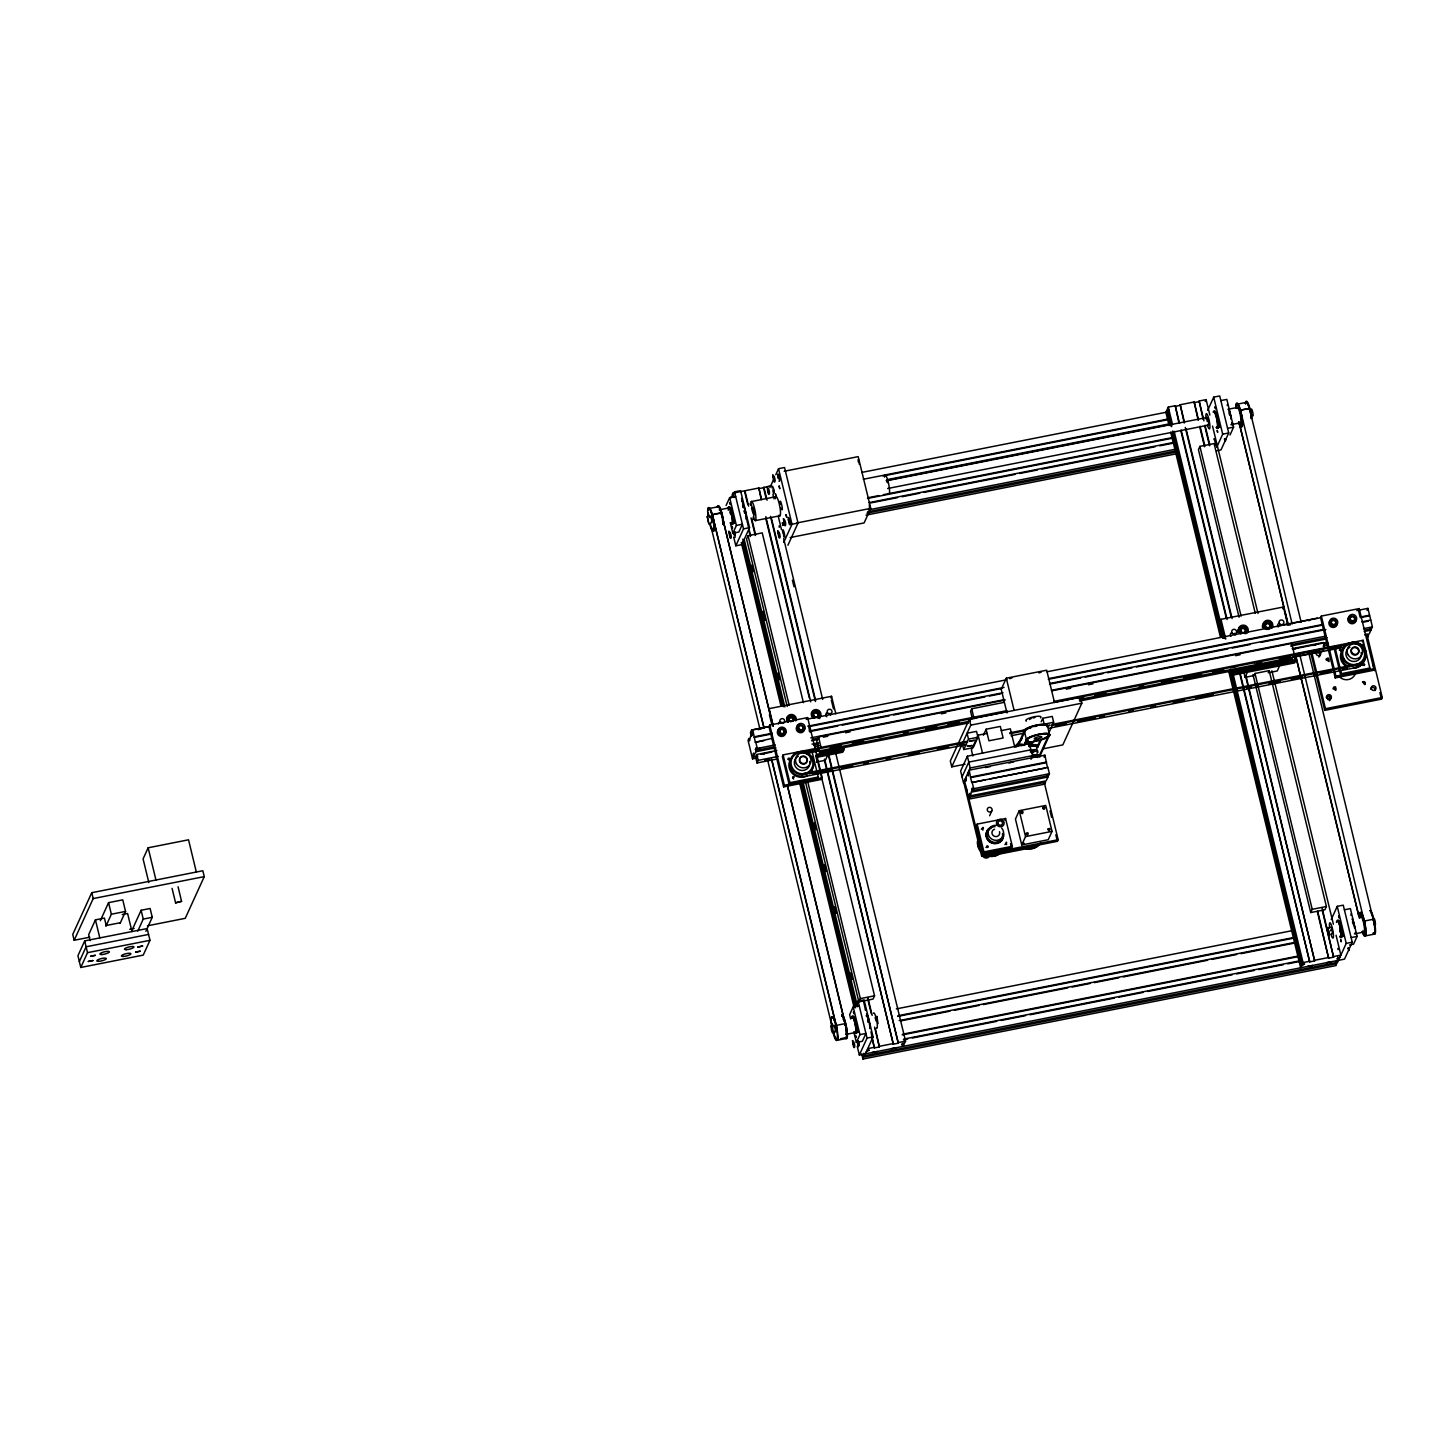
<?xml version="1.0" encoding="UTF-8"?>
<svg xmlns="http://www.w3.org/2000/svg" width="1455" height="1455" viewBox="0 0 1455 1455"><rect width="100%" height="100%" fill="white"/><g stroke="black" fill="none" stroke-linecap="round" stroke-linejoin="round"><path stroke-width="1.5" d="M734.157 531.748L734.448 534.603M752.344 508.395C753.945 504.485 755.381 520.581 752.89 512.124M777.552 474.785C778.37 470.965 781.08 482.551 778.934 481.187M779.225 527.347L779.153 525.873M782.99 531.893L784.136 535.931L782.972 531.693M858.905 1045.217L858.086 1041.053L858.85 1045.472M1373.484 919.014C1375.084 915.868 1376.557 930.454 1374.175 923.598M1206.904 418.167C1208.123 415.766 1210.124 426.824 1208.05 424.278M1330.434 927.362C1331.652 924.962 1333.653 936.02 1331.58 933.473M793.648 779.043C790.12 775.351 796.831 776.679 792.957 777.879M811.417 773.296L812.672 772.46M1006.642 844.537C1004.805 840.208 1008.697 842.663 1004.841 844.664M1328.433 661.334L1327.833 659.788L1326.16 659.897M859.232 464.163L859.214 462.417M1017.209 746.433L1024.447 730.501M1023.774 745.506L1026.575 739.304A12.058 2.819 -13.6 0 1 1039.252 734.211A12.058 2.819 -13.6 0 1 1049.71 734.648L1039.743 756.545M1047.564 725.845L1049.51 735.102M147.482 925.798L185.258 918.323L204.264 876.619L202.827 870.745L91.756 892.697L72.75 934.401L74.169 940.276L89.719 937.202M74.169 940.276L93.193 898.572L91.756 892.697M84.681 940.894L77.933 955.717L80.771 967.466L143.227 955.117L149.974 940.312L147.137 928.563L84.681 940.894L87.518 952.661L80.771 967.466M120.419 922.688L106.215 925.489L104.433 918.087L95.43 919.851L88.682 934.656L90.155 940.676M79.352 961.591L86.1 946.787L148.556 934.437M100.322 920.706L108.543 902.646L122.747 899.845L125.548 911.412L120.074 923.452M105.869 926.253L111.362 914.231L108.543 902.646M196.334 872.018L188.532 839.808L148.137 847.792L143.081 858.905L148.81 882.53M131.969 930.309L141.117 910.266L150.12 908.484L152.266 917.305L145.864 931.327M137.77 931.109L143.245 919.087L141.117 910.266M773.132 726.354L721.316 512.76L712.313 514.524L764.02 728.373M772.478 724.408L721.316 512.76M726.1 505.467L729.664 497.646L735.666 496.464M730.592 498.338L731.465 496.41M732.083 495.046L732.956 493.118L758.855 488.007L761.529 499.029M731.974 497.483L734.539 491.845L740.559 490.644L749.543 527.692L741.814 544.625L735.812 545.807L733.702 537.095M736.394 525.437L742.414 524.237L738.849 532.057L732.829 533.258L736.394 525.437L729.664 497.646M761.22 499.72L758.855 488.007M735.812 545.807L743.523 528.874L734.539 491.845M766.203 498.738L763.529 487.716L770.823 485.643M803.415 702.62L762.238 532.876L748.052 535.695L746.561 538.95L787.21 706.475M769.931 487.57L773.951 478.768M775.788 474.748L778.534 468.692L784.554 467.51L798.031 523.054L787.919 545.225M783.754 542.369L792.011 524.255L778.534 468.692M769.422 726.409L751.617 729.937L750.416 732.538L751.38 736.466M751.926 731.847L752.799 729.937L770.641 726.409M764.239 740.54L755.327 742.305L752.799 729.937M755.327 742.305L771.241 738.54M757 757.982L752.544 758.873L753.454 753.144L754.054 755.582L755.8 751.744L755.836 747.925L756.418 750.362L774.26 746.833M756.418 750.362L757.291 748.452L755.636 741.614M769.768 725.063L769.022 726.718L783.608 786.9L821.475 779.425L822.221 777.77L807.616 717.588L769.768 725.063L784.372 785.245L783.608 786.9M776.843 750.507L756.8 754.472L755.618 757.073L757.037 762.966L777.079 759.001M784.172 471.256L858.195 456.634L870.745 508.359L864.106 522.927L790.083 537.568M757.037 762.966L758.219 760.347L756.8 754.472M783.117 754.89L782.372 756.545L789.101 784.318L789.847 782.663L783.117 754.89L1006.969 710.64M806.87 719.243L807.616 717.588M830.823 697.945L831.569 696.29L769.113 708.64L773.369 726.172M1005.114 700.073L818.51 736.939L816.728 740.85L819.529 752.417L968.375 723.008M967.448 741.177L802.76 773.714L801.632 776.188L801.851 777.097L966.538 744.56M801.851 777.097L802.76 773.714M827.677 755.181L825.367 760.274L816.382 762.038M817.492 778.698L818.237 777.043L812.017 751.417M1003.932 702.401L971.685 708.785L970.558 711.259L972.358 718.661M1042.835 748.852L1062.823 744.905L1081.829 703.202L1080.41 697.309L969.321 719.261L950.315 760.983L951.752 766.858L965.083 764.221M951.752 766.858L970.758 725.136L969.321 719.261M963.737 749.543L968.503 739.122L967.066 733.229L976.523 731.356L977.96 737.249L973.213 747.67L963.737 749.543L962.319 743.669M859.196 1005.678L853.194 1006.86L849.629 1014.681L850.666 1018.955M967.375 756.218L960.627 771.023L963.483 782.772L970.23 767.967L967.375 756.218L1030.831 743.214L1025.211 744.287M987.127 733.393L978.142 735.175L971.394 749.98L972.849 756M855.504 1006.696L858.068 1001.04L864.088 999.858L873.073 1036.888L864.47 1055.748L1337.636 962.246L1346.221 943.386L1337.236 906.338L1343.256 905.156L1352.241 942.185L1344.511 959.136L859.341 1055.021L857.231 1046.309M817.328 759.928L874.546 995.802L873.055 999.058L858.868 1001.858L860.342 998.603L807.398 780.371M1054.493 702.438L1046.672 670.209L1006.296 678.194L1001.222 689.324L1006.969 712.95M962.046 776.897L968.794 762.093L1031.268 749.743M983.38 735.248L986.108 729.228L1000.312 726.427L1003.113 737.994L988.927 740.795L986.108 729.228M966.138 787.41L967.32 792.284M970.576 777.661L969.23 770.168L1044.926 755.2L1047.455 767.585L971.758 782.535L970.576 777.661L1046.272 762.711M859.923 1034.632L865.943 1033.45L862.379 1041.271L856.358 1042.453L859.923 1034.632L853.194 1006.86M969.848 797.176L968.975 799.104L1044.672 784.136L1045.545 782.226L969.848 797.176L969.248 794.757L969.885 793.375L970.467 795.812L1046.181 780.844L1047.927 777.006L1047.327 774.569M970.467 795.812L972.249 788.155L972.849 790.592L1048.546 775.642L1049.419 773.714L1047.764 766.894M972.849 790.592L973.722 788.683L972.067 781.862M859.341 1055.021L867.053 1038.07L858.068 1001.04M1336.418 961.173L1336.127 965.538L862.979 1059.04L863.888 1053.311L864.47 1055.748M872.327 1052.456L877.292 1051.474M875.401 1028.612L879.366 1046.945L874.382 1047.927L870.963 1031.813M977.178 824.112L976.432 825.767L983.162 853.539L1011.552 847.938L1012.316 846.283L1005.569 818.492L977.178 824.112L983.926 851.884L983.162 853.539M1169.256 409.892L1166.764 410.383L1165.891 412.311L1169.092 425.533M1179.514 423.35L1175.24 405.727L1168.274 407.091L1167.383 409.019L1171.675 426.661M1018.136 746.251L1025.229 730.683M1178.677 421.841L1175.24 405.727M989.6 815.746L991.819 810.853A2.455 2.346 24.5 0 0 989.546 807.325A2.455 2.346 24.5 0 0 987.618 810.89A2.455 2.346 24.5 0 0 991.819 810.853M1024.702 745.324L1027.703 738.922M1184.188 423.059L1180.223 404.745L1194.173 401.98L1198.447 419.622M891.242 1048.709L896.225 1047.727M828.55 753.745L898.299 1043.199L893.315 1044.181L824.639 759.146M1041.18 721.753L1042.78 718.279L1052.238 716.406L1053.656 722.28L1048.91 732.702M1044.417 783.063L1058.149 839.699L1057.403 841.317L981.707 856.286L982.452 854.649L964.483 780.589M987.036 854.085L986.563 856.649L1032.268 847.61A12.404 11.858 24.5 0 0 1037.87 844.864M986.563 856.649L987.272 855.085L1032.977 846.046L1032.268 847.61M1030.995 759.328L1032.686 755.636L1029.376 744.142M1036.688 747.925L1040.234 740.14M1198.138 420.295L1194.173 401.98M1004.823 820.147L1005.569 818.492M1037.615 747.743L1041.162 739.94M903.209 1046.345L904.082 1044.435L901.591 1044.926L902.209 1043.544L904.701 1043.053L905.574 1041.143L835.516 752.362M1203.103 419.313L1199.138 400.998L1206.122 399.616L1209.869 415.039M1038.815 756.727L1048.746 735.048A11.076 2.583 -13.6 0 0 1048.509 734.411M1205.249 401.544L1206.122 399.616M1019.264 810.69L1015.445 819.019L1021.737 844.955L1048.237 839.717L1052.038 831.369L1045.745 805.452L1019.264 810.69L1025.539 836.607L1021.737 844.955M1044.053 757.127L1044.926 755.2M1207.705 410.328L1213.706 397.142L1219.726 395.96L1228.711 432.99L1220.981 449.941L1216.98 450.723M1255.283 613.319L1214.107 443.593L1199.902 446.394L1198.429 449.65L1239.06 617.175M1216.689 447.358L1222.691 434.172L1213.706 397.142M1240.46 410.165L1249.445 408.382L1240.46 410.165L1292.167 624.013M1230.021 434.99L1233.585 427.17L1226.856 399.398L1220.836 400.58M1287.693 624.522L1283.437 606.99L1220.981 619.339L1219.472 622.649L1223.2 637.981M1296.205 659.588L1294.695 662.898L1232.24 675.229L1233.749 671.919L1296.205 659.588L1295.132 655.205M1252.973 674.483L1310.719 912.558L1324.923 909.757L1326.396 906.501L1269.178 670.628L1254.992 673.465L1254.046 675.557L1245.062 677.321L1247.372 672.246M1282.692 608.645L1283.437 606.99M1269.197 670.664L1268.251 672.756L1277.235 670.973L1279.545 665.881M1321.358 616.065L1320.594 617.72L1335.199 677.903L1373.047 670.409L1373.793 668.754L1359.206 608.59L1321.358 616.065L1335.945 676.248L1335.199 677.903M1334.69 645.875L1333.944 647.53L1340.673 675.302L1341.437 673.647L1335.217 648.021M1359.206 608.59L1358.443 610.245L1360.007 616.684M1367.027 610.3L1367.918 608.372L1356.769 610.573M1328.197 699.728L1329.852 696.09M1366.863 634.107L1382.25 697.491L1381.504 699.146L1324.723 710.367L1325.469 708.712L1311.683 651.876M1361.825 621.831L1370.755 620.066L1367.918 608.372M1362.335 641.928L1363.08 640.273L1053.675 701.419M1367.645 637.308L1368.518 635.399M1370.319 627.742L1370.901 630.179L1369.155 634.016L1364.699 634.907M1370.755 620.066L1372.411 626.887L1371.519 628.815L1364.845 630.124M1048.891 728.282L1356.024 667.59L1357.151 665.099L1358.843 664.753A12.058 11.531 24.5 0 0 1353.023 642.237L1351.677 642.528M1369.064 669.7L1369.828 668.045L1363.08 640.273M1310.719 912.558L1312.21 909.302L1254.992 673.429M1229.875 670.5L1301.534 965.884L1300.661 967.811L1229.002 672.428M1301.534 965.884L1304.644 964.01L1302.152 964.52L1303.025 962.592L1231.93 669.191M1307.627 966.429L1312.61 965.447M1245.989 675.866L1314.665 960.918L1309.7 961.901L1239.951 672.446M1331.234 919.524L1337.236 906.338M1326.56 962.683L1331.525 961.7M1322.14 907.993L1333.598 957.172L1328.615 958.154L1317.703 911.176M1344.384 909.793L1350.386 908.593L1357.115 936.383L1353.55 944.186L1349.549 944.986M981.361 829.168C986.235 827.986 980.834 825.458 982.943 830.168M1335.235 690.343L1334.781 688.47L1332.889 688.852M1364.572 684.541C1360.48 678.485 1368.482 683.759 1362.789 682.413M763.311 754.381L764.748 753.581M807.07 754.308L808.762 754.418M985.944 847.447C991.437 847.246 984.799 843.773 987.636 847.556M1345.875 668.609L1344.329 668.718M1015.554 745.833L1021.956 738.704M1031.286 744.542L1033.85 741.686L1024.666 743.159M773.296 492.172L773.387 489.535M1231.658 422.914L1232.058 424.805L1231.658 423.605M1362.553 665.299C1368.027 665.39 1361.025 661.643 1364.062 665.59M758.273 729.646L761.911 728.573M1290.312 624.959L1286.947 624.904M1016.9 745.706L1021.264 744.851L1020.119 745.778M1009.606 678.685L1011.862 678.03M1038.943 672.901L1041.18 672.228M1292.877 649.294L1295.768 648.639M1297.223 655.441L1294.332 656.114M1339.328 650.385C1344.602 650.221 1337.309 647.202 1340.746 651.04M1024.12 843.227L1022.901 843.154M1312.337 645.365L1315.629 645.22M1046.818 725.499L1050.11 725.208L1046.836 726.572M1356.024 667.59L1357.715 667.227A12.058 11.531 24.5 0 0 1365.136 658.351M758.546 488.698L763.529 487.716M1174.931 406.4L1179.914 405.418M1193.864 402.671L1198.829 401.689M861.651 472.439L1168.201 411.856M709.167 508.523L718.17 506.758M1237.314 404.163L1246.298 402.38M751.289 501.575L775.897 496.701M863.306 479.259L1169.856 418.676M882.985 476.003L1169.547 419.367M719.261 509.832L728.81 507.94M1227.893 409.31L1237.459 407.418M886.695 479.732L1168.82 423.987M714.005 514.433L721.189 513.015M886.386 480.423L990.8 459.798M995.238 458.907L1057.439 446.63M1061.877 445.739L1108.528 436.518M1112.966 435.645L1168.511 424.678M886.295 480.841L1206.904 417.476M887.641 488.516L1208.268 425.151M1230.875 424.696L1240.442 422.823M867.798 497.774L878.911 495.573M883.349 494.7L1174.349 437.191M755.436 520.599L780.044 515.743M867.489 498.465L1174.04 437.882M1227.584 428.352L1233.585 427.17M868.981 502.648L1173.312 442.502M870.89 502.884L897.535 497.628M901.991 496.755L919.76 493.227M924.198 492.354L1015.281 474.366M1019.719 473.475L1037.488 469.965M1041.926 469.092L1155.234 446.703M1159.671 445.83L1173.003 443.193M743.523 528.874L749.543 527.692M1222.691 434.172L1228.711 432.99M796.722 523L870.745 508.359M792.011 524.255L798.031 523.054M868.417 509.905L1177.186 448.886M867.544 511.833L1176.313 450.814M866.907 513.197L1175.676 452.178M866.034 515.125L1177.022 453.669M1279.545 625.595L1317.412 618.12M806.288 719.352L1006.878 679.721M1046.982 671.792L1321.104 617.611M754.454 736.757L772.296 733.229M807.943 726.172L1004.077 687.415M1048.637 678.612L1322.759 624.45M1360.643 616.956L1369.573 615.192M754.145 737.43L771.987 733.92M809.871 726.427L1001.531 688.542M1048.328 679.303L1322.45 625.123M1360.334 617.648L1369.246 615.883M809.125 731.047L1003.022 692.726M1049.819 683.486L1323.941 629.306M811.053 731.301L837.789 726.009M842.245 725.136L889.041 715.878M893.497 715.005L984.871 696.945M989.345 696.054L1000.476 693.853M1049.51 684.177L1080.719 678.012M1085.175 677.121L1102.999 673.592M1107.455 672.719L1131.972 667.881M1136.428 666.99L1227.802 648.93M1232.258 648.057L1250.081 644.529M1261.23 642.328L1325.869 629.56M1363.753 622.067L1368.209 621.194M757.291 748.452L775.133 744.924M810.781 737.867L1004.678 699.564M1051.474 690.307L1325.596 636.144M1363.48 628.651L1372.411 626.887M755.2 749.307L759.656 748.416M1051.765 690.852L1291.676 643.437L1294.004 653.077M812.145 739.358L818.819 738.031M823.275 737.158L827.731 736.266M845.573 732.756L850.029 731.865M941.403 713.805L945.859 712.932M1066.206 689.143L1070.662 688.27M1088.486 684.741L1092.941 683.868M1235.586 655.678L1240.042 654.786M1291.294 644.656L1326.96 637.617M755.8 751.744L775.861 747.779M811.508 740.722L818.201 739.413M1290.676 646.038L1326.323 638.981M1364.208 631.506L1370.901 630.179M1292.149 648.675L1323.323 642.51L1324.741 648.403M760.729 754.254L771.877 752.053M811.999 744.123L818.674 742.814M1293.386 649.003L1326.814 642.383M753.417 756.946L757.873 756.073M813.6 745.051L818.056 744.178M1323.959 644.201L1328.415 643.328M814.946 746.542L819.401 745.651M1323.086 646.129L1327.542 645.238M758.219 760.347L778.261 756.4M1295.805 654.113L1322.522 648.839M1007.187 711.55L798.122 752.872L797.904 751.962M1053.893 702.329L1353.878 643.146A11.076 10.585 24.5 0 1 1357.788 664.08L1052.02 724.463M879.075 737.103L883.512 736.23M1114.548 690.561L1118.986 689.688M1232.276 667.299L1236.714 666.426M1254.483 662.916L1258.939 662.025M807.907 752.235L819.019 750.034M830.132 747.852L841.263 745.651M852.375 743.45L863.506 741.25M903.537 733.338L907.975 732.465M925.78 728.937L936.893 726.754M948.005 724.554L959.136 722.353M1079.228 698.618L1083.666 697.745M1094.797 695.545L1105.909 693.344M1139.265 686.76L1143.721 685.869M1161.508 682.359L1172.639 680.158M1183.752 677.957L1201.539 674.447M1212.67 672.246L1223.782 670.046M1257.138 663.462L1261.594 662.571M1279.382 659.06L1290.512 656.86M1308.3 653.35L1319.412 651.149M1330.543 648.948L1341.656 646.766M1292.386 657.169L1323.559 651.003M805.888 753.581L970.467 721.062M1079.446 699.528L1344.093 647.22M1079.446 701.055L1292.695 658.915M816.328 754.418L844.337 748.889L842.827 752.199L816.964 757.309M93.193 898.572L204.264 876.619M970.758 725.136L1081.829 703.202M815.582 756.073L843.573 750.544M1232.985 673.574L1295.441 661.243L1294.386 656.86M1001.313 730.592L1010.316 728.81L1014.699 746.87M968.503 739.122L977.96 737.249M1053.656 722.28L1044.199 724.154L1042.78 718.279M1009.734 732.811L1027.539 729.301M802.978 774.624L967.666 742.068M1009.952 733.72L1025.539 730.646M1052.238 725.354L1357.151 665.099M812.763 774.005L830.569 770.477M841.681 768.276L852.812 766.076M863.943 763.875L868.399 763.002M886.204 759.474L890.66 758.601M908.466 755.09L919.578 752.89M937.384 749.361L948.514 747.161M959.645 744.96L964.101 744.087M1055.348 726.063L1066.479 723.863M1077.609 721.662L1095.415 718.133M1099.871 717.26L1104.309 716.369M1128.789 711.531L1133.245 710.658M1151.051 707.148L1155.506 706.257M1173.312 702.747L1184.443 700.546M1195.574 698.345L1213.361 694.835M1246.753 688.233L1251.209 687.342M1269.015 683.832L1280.145 681.631M1291.258 679.43L1302.389 677.23M1320.194 673.72L1331.325 671.519M1342.456 669.318L1346.912 668.445M1011.061 735.757L1024.411 733.12M111.362 914.231L125.548 911.412M122.22 914.558L127.603 913.504L131.987 931.546M789.847 782.663L818.237 777.043M1341.437 673.647L1369.828 668.045M784.372 785.245L822.221 777.77M1335.945 676.248L1373.793 668.754M143.245 919.087L152.266 917.305M129.713 929.308L134.151 928.436M970.23 767.967L1032.686 755.636M970.885 776.988L1046.6 762.02M87.518 952.661L149.974 940.312M1325.469 708.712L1382.25 697.491M973.977 782.099L985.108 779.898M989.564 779.025L1045.236 768.022M973.722 788.683L1049.419 773.714M972.213 791.975L1047.927 777.006M1025.539 836.607L1052.038 831.369M983.926 851.884L1012.316 846.283M982.452 854.649L1058.149 839.699M860.342 998.603L874.546 995.802M1312.21 909.302L1326.396 906.501M896.353 1008.897L1291.749 930.745M771.623 758.946L836.261 1025.393L845.246 1023.611L845.573 1024.92M898.008 1015.717L1293.422 937.584M897.699 1016.408L1295.314 937.82M899.19 1020.592L1294.586 942.44M901.1 1020.828L949.97 1011.17M954.407 1010.297L978.851 1005.478M983.289 1004.587L1067.697 987.909M1072.135 987.036L1089.922 983.525M1094.36 982.634L1118.786 977.815M1123.242 976.942L1207.65 960.245M1212.088 959.372L1236.532 954.553M1240.97 953.662L1296.496 942.695M845.755 1034.432L855.322 1032.541M1354.405 933.91L1363.972 932.018M1351.113 937.566L1357.115 936.383M840.517 1038.761L844.246 1037.979M837.389 1040.252L846.374 1038.47M1365.517 935.874L1374.502 934.11M867.053 1038.07L873.073 1036.888M1346.221 943.386L1352.241 942.185M902.5 1034.232L1297.896 956.099M902.191 1034.923L1297.587 956.772M903.682 1039.106L1299.079 960.955M903.373 1039.798L907.811 1038.906M912.249 1038.033L996.657 1021.355M1001.113 1020.482L1025.539 1015.645M1029.976 1014.772L1114.403 998.094M1118.84 997.202L1143.284 992.383M1147.722 991.492L1232.13 974.814M1236.568 973.941L1254.337 970.43M1258.793 969.557L1283.219 964.72M1287.675 963.847L1300.988 961.209M867.726 1048.619L874.691 1047.236M879.675 1046.254L893.625 1043.49M898.608 1042.508L905.574 1041.143M1303.025 962.592L1310.009 961.209M1314.974 960.227L1328.924 957.463M1333.908 956.481L1340.873 955.117L1336.072 935.274M866.853 1050.528L869.344 1050.037L866.216 1051.91M1340 957.026L1336.89 958.9L1339.382 958.409M863.852 1057.13L1337 963.61M773.478 492.299L773.314 489.28M1308.245 620.539L1309.536 620.558M787.992 759.31C792.775 758.837 785.755 756.491 789.192 760.292M181.584 901.245L175.582 902.827L181.584 901.445L178.074 886.804M878.056 1023.647L876.874 1016.299L876.874 1019.537M1350.986 915.377L1350.967 914.049M869.435 507.595L869.399 504.212M773.332 493.481C775.806 494.809 771.987 481.696 771.987 487.916M789.392 523.345L788.792 518.889L788.646 520.417M729.755 511.905L730.774 514.597M735.066 537.513L734.993 531.857M857.704 1042.289L858.614 1045.49M858.596 1046.709L858.523 1041.071M789.319 523.218L788.756 518.889L788.61 520.108M1227.311 404.49L1227.256 405.599M1355.333 932.218L1355.351 933.546M886.75 481.314L887.277 482.696M789.247 524.2C792.429 528.001 787.519 511.178 788.301 520.272M783.627 535.276L783.463 534.785M783.645 536.495C786.518 540.569 782.717 524.746 782.572 531.566M710.84 522.254C713.55 526.092 709.967 511.196 709.84 517.616M858.468 1045.254L857.741 1042.562M834.37 1031.45C837.08 1035.287 833.497 1020.391 833.369 1026.812M1252.064 415.002C1255.065 419.731 1250.863 403.199 1251.209 411.219M751.58 508.25L752.544 511.742M875.11 1017.445L876.074 1020.937M1224.583 438.592L1225.165 439.519L1225.292 438.61M1348.112 947.787L1348.585 948.715L1348.821 947.805M1224.419 439.228L1225.456 441.229L1225.692 439.137M1347.948 948.424L1348.985 950.424L1349.222 948.333M1336.581 921.633L1336.399 922.379M780.826 508.05C784.882 516.125 779.425 493.045 780.044 504.412M857.777 1044.254L858.032 1045.236M1373.702 920.542L1373.375 919.251L1364.39 921.015L1364.717 922.325M734.539 534.931L734.12 532.094M836.261 1025.393L836.57 1026.703M833.351 1031.759L833.77 1033.414A12.058 2.11 78.8 0 0 837.771 1039.325A12.058 2.11 78.8 0 0 835.77 1023.465A12.058 2.11 78.8 0 0 831.824 1018.009M1373.011 664.171L1374.593 670.737M1379.904 692.598L1381.504 699.146M1362.844 644.056L1364.408 650.476M1310.937 653.531L1324.723 710.367M1249.445 408.382L1301.152 622.231M1308.736 652.804L1373.72 921.433M1299.752 654.586L1364.717 923.216M1239.496 423.732L1288.239 624.65M1295.732 655.568L1359.461 918.287M1238.842 421.786L1284.365 609.445M1285.438 613.865L1287.584 622.704M1295.605 655.823L1358.825 916.341M1212.542 426.06L1257.993 613.446M1271.888 670.755L1333.398 924.252M1214.343 439.01L1215.943 445.63M1337.672 956.917L1338.509 960.318M1199.138 400.998L1203.958 420.841M1205.031 425.242L1209.833 445.084M1204.722 425.933L1209.523 445.776M1322.359 910.885L1333.598 957.172M1200.048 426.224L1204.867 446.067M1199.738 426.915L1204.558 446.758M1317.393 911.867L1328.615 958.154M1199.902 446.394L1241.079 616.12M1180.223 404.745L1184.497 422.368M1186.098 428.989L1232.094 618.557M1185.261 427.461L1231.239 617.029M1245.68 676.557L1314.665 960.918M1243.461 670.755L1245.062 677.321M1181.133 429.971L1227.111 619.539M1180.805 430.644L1226.274 618.029M1240.169 675.338L1309.7 961.901M1220.981 619.339L1225.765 639.054M1168.274 407.091L1172.548 424.733M1174.149 431.353L1224.473 638.527M1231.166 670.864L1232.24 675.229M1172.748 431.062L1223 638.272M1230.494 669.136L1302.152 964.52M1166.764 410.383L1170.511 425.824M1172.112 432.426L1221.854 637.436M1170.711 432.153L1220.436 637.144M1050.019 810.817L1051.601 817.364M1055.821 834.788L1057.403 841.317M1024.302 730.865L1026.43 739.667M1006.296 678.194L1014.117 710.422M1010.516 843.664L1011.552 847.938M971.685 708.785L974.123 718.806M978.142 735.175L982.525 753.217M968.357 772.078L968.321 775.897L967.739 773.46M965.975 777.297L965.938 781.099L965.356 778.661M963.737 782.226L981.707 856.286M831.569 696.29L835.825 713.823M831.351 700.146L833.479 708.912M772.951 494.464L774.024 498.865M778.298 516.507L781.517 529.729M783.645 538.55L822.693 699.455M792.393 580.145L794.012 586.765M763.839 487.025L767.058 500.247M771.332 517.889L815.709 700.837M770.477 516.361L815.4 701.528M828.241 754.436L898.299 1043.199M765.821 516.652L810.744 701.819M766.039 519.544L809.362 698.109M824.33 759.819L893.315 1044.181M818.51 736.939L821.311 748.507M808.434 725.699L809.999 732.138M815.728 755.782L817.292 762.22M744.924 490.753L748.652 506.195M751.871 519.417L755.618 534.84M867.908 997.766L872.182 1015.39M744.596 491.444L747.815 504.667M751.016 517.907L755.29 535.531M867.598 998.439L871.345 1013.88M874.546 1027.103L879.366 1046.945M741.541 498.356L743.141 504.976M746.888 520.399L750.635 535.84M863.47 1000.949L865.561 1010.425M748.707 529.911L750.325 536.513M872.254 1039.106L874.382 1047.927M748.052 535.695L789.228 705.42M805.379 781.426L858.868 1001.858M751.689 565.086L753.29 571.706M762.911 611.391L765.057 620.194M777.898 673.101L779.498 679.721M814.254 823.003L815.855 829.605M824.421 864.888L826.022 871.49M834.57 906.756L836.188 913.376M850.629 972.886L852.23 979.506M732.956 493.118L734.029 497.537M744.196 539.423L784.827 706.948M803.014 781.899L857.559 1006.733M742.778 539.132L783.427 706.657M801.614 781.608L856.158 1006.442M742.687 542.715L782.263 705.821M800.977 782.972L855.522 1007.824M741.286 542.424L780.862 705.548M799.577 782.699L854.121 1007.533M861.724 1053.929L862.979 1059.04M730.246 522.563L732.829 533.258M853.776 1031.777L856.358 1042.453M787.555 785.809L845.246 1023.611M787.428 786.064L845.573 1025.811M769.422 714.678L771.55 723.444M712.313 514.524L764.13 728.118M771.496 759.201L835.061 1021.246M710.276 523.691L759.983 729.282M767.585 759.928L832.278 1027.339M751.617 729.937L752.526 734.284L751.889 735.648L751.307 733.229L749.525 740.868L748.925 738.431L748.052 740.359L752.544 758.873M172.072 888.368L175.582 902.827M148.137 847.792L155.958 880.002M95.43 919.851L99.813 937.911M836.589 1027.576L836.134 1025.648A11.076 1.946 78.8 0 1 837.243 1031.249M1214.216 438.61L1214.452 439.847M859.105 461.781L858.323 459.453L858.232 461.835M865.907 1010.407L865.489 1009.952M742.377 501.193L742.014 500.247L742.032 501.229M734.011 534.003L734.248 535.058M779.098 477.877L778.207 475.239L778.189 477.658M778.261 478.004C777.388 470.401 779.989 482.642 779.189 478.495M1330.634 929.89L1330.834 930.909M1207.286 421.695L1206.904 418.876M1339.691 928.908L1340.019 931.637M1337.873 948.424L1338.054 949.642M777.716 476.622L777.898 477.676M735.284 534.549L734.557 531.857L735.321 534.803M1339.8 929.509L1340.019 932.037M985.472 767.585A4.892 1.146 -13.6 0 1 990.2 766.658M1009.006 763.129A4.892 1.146 -13.6 0 1 1013.735 761.874M1030.94 751.053A3.91 0.909 -13.6 0 1 1033.687 751.562M1029.904 750.307A7.839 1.837 -13.6 0 1 1036.651 751.58M1029.012 746.615A7.839 1.837 -13.6 0 1 1036.487 747.252M1028.994 746.379A8.821 2.055 -13.6 0 1 1036.578 747.797M1028.776 745.451A8.821 2.055 -13.6 0 1 1037.179 746.16M1030.304 751.944A7.839 1.837 -13.6 0 1 1037.033 753.199M1031.34 752.672A3.91 0.909 -13.6 0 1 1033.668 752.581M1031.413 756.345A8.821 2.055 -13.6 0 1 1039.834 757.055M1033.414 754.963A8.821 2.055 -13.6 0 1 1039.598 756.127M1033.377 757.182A3.91 0.909 -13.6 0 1 1035.214 757.346M1033.177 755.254A7.839 1.837 -13.6 0 1 1038.925 755.745M1002.204 837.607A7.839 7.493 24.5 0 1 994.456 842.736M992.51 842.354A7.839 7.493 24.5 0 1 987.872 838.498M987.181 836.698A7.839 7.493 24.5 0 1 987.308 832.733M1003.259 833.515A8.821 8.439 24.5 0 1 997.512 843.354A8.821 8.439 24.5 0 1 986.708 838.298A8.821 8.439 24.5 0 1 990.6 827.586M992.728 826.858A8.821 8.439 24.5 0 1 995.002 826.713M1003.386 833.242A8.821 8.439 24.5 0 1 996.893 843.263A8.821 8.439 24.5 0 1 986.345 836.607A8.821 8.439 24.5 0 1 992.837 826.604M1214.634 412.165A7.839 1.382 78.8 0 1 1217.799 419.476A7.839 1.382 78.8 0 1 1217.508 427.024M1214.197 412.129A8.821 1.546 78.8 0 1 1217.98 419.458A8.821 1.546 78.8 0 1 1217.089 427.115M1213.252 412.311A8.821 1.546 78.8 0 1 1217.035 419.64A8.821 1.546 78.8 0 1 1216.144 427.315M729.264 508.832A7.839 1.382 78.8 0 1 732.211 513.397A7.839 1.382 78.8 0 1 732.72 523.145M729.01 508.013A8.821 1.546 78.8 0 1 732.811 515.343A8.821 1.546 78.8 0 1 731.92 523M728.064 508.195A8.821 1.546 78.8 0 1 731.865 515.525A8.821 1.546 78.8 0 1 730.974 523.182M852.794 1018.045A7.839 1.382 78.8 0 1 855.74 1022.592A7.839 1.382 78.8 0 1 856.249 1032.341M852.557 1017.209A8.821 1.546 78.8 0 1 856.34 1024.538A8.821 1.546 78.8 0 1 855.449 1032.213M851.612 1017.391A8.821 1.546 78.8 0 1 855.394 1024.738A8.821 1.546 78.8 0 1 854.503 1032.395M1338.164 921.361A7.839 1.382 78.8 0 1 1341.528 929.672A7.839 1.382 78.8 0 1 1340.546 935.492M1337.727 921.324A8.821 1.546 78.8 0 1 1341.51 928.654A8.821 1.546 78.8 0 1 1340.619 936.329M1336.781 921.524A8.821 1.546 78.8 0 1 1340.564 928.854A8.821 1.546 78.8 0 1 1339.673 936.511M866.198 1015.572A7.839 1.382 78.8 0 1 866.725 1016.772M867.744 1020.191A7.839 1.382 78.8 0 1 868.18 1022.174M867.871 1019.937A8.821 1.546 78.8 0 1 868.344 1022.174M866.525 1013.699A8.821 1.546 78.8 0 1 870.035 1028.139M742.668 506.358A7.839 1.382 78.8 0 1 743.196 507.577M744.214 510.996A7.839 1.382 78.8 0 1 744.651 512.978M742.596 505.522A8.821 1.546 78.8 0 1 743.178 506.886M744.342 510.723A8.821 1.546 78.8 0 1 744.814 512.96M742.996 504.503A8.821 1.546 78.8 0 1 746.488 518.926M1228.948 412.765A8.821 1.546 78.8 0 1 1229.511 414.857M1228.711 409.455A8.821 1.546 78.8 0 1 1231.33 419.149M1352.477 921.979A8.821 1.546 78.8 0 1 1353.041 924.052M1352.241 918.651A8.821 1.546 78.8 0 1 1354.86 928.345M1040.634 842.918A13.713 13.113 24.5 0 1 1025.248 848.429M1038.634 845.155A13.713 13.113 24.5 0 1 1025.448 848.01M1036.924 844.628A13.713 13.113 24.5 0 1 1033.632 845.81M1036.742 845.046A13.713 13.113 24.5 0 1 1029.904 846.519M1000.585 853.048A13.713 13.113 24.5 0 1 984.126 854.449M981.325 852.23A13.713 13.113 24.5 0 1 977.942 839.317M999.076 852.103A13.713 13.113 24.5 0 1 992.255 853.594M997.93 854.612A13.713 13.113 24.5 0 1 987.581 855.504M981.525 851.812A13.713 13.113 24.5 0 1 978.124 838.917M998.894 852.521A13.713 13.113 24.5 0 1 988.545 853.412M989.182 856.595A3.892 3.71 24.5 0 1 982.216 854.849M985.963 856.522A2.273 2.164 24.5 0 1 984.835 856.158M1031.577 756.891A6.366 1.491 -13.6 0 1 1037.488 757.473M1016.499 746.888A4.165 0.982 -13.6 0 1 1015.954 745.542A4.165 0.982 -13.6 0 1 1021.919 744.178A4.165 0.982 -13.6 0 1 1021.446 745.76M1002.513 833.697A7.839 7.493 24.5 0 1 997.039 842.227A7.839 7.493 24.5 0 1 987.618 837.389A7.839 7.493 24.5 0 1 991.455 828.022M1001.695 828.04A7.839 7.493 24.5 0 1 999.258 839.717A7.839 7.493 24.5 0 1 988.2 834.024A7.839 7.493 24.5 0 1 996.366 825.312M999.494 831.696A3.91 3.747 24.5 0 1 997.112 836.425A3.91 3.747 24.5 0 1 992.164 833.951A3.91 3.747 24.5 0 1 994.547 829.223M1024.538 731.992A12.058 2.819 -13.6 0 1 1035.524 725.772A12.058 2.819 -13.6 0 1 1047.2 726.682M1035.669 735.321A11.076 2.583 -13.6 0 1 1038.47 734.611M1025.575 730.137A11.076 2.583 -13.6 0 1 1030.886 727.355M1033.541 726.518A11.076 2.583 -13.6 0 1 1037.179 725.645M1039.106 725.299A11.076 2.583 -13.6 0 1 1045.781 725.281M1028.176 741.232A12.058 2.819 -13.6 0 1 1032.322 736.139A12.058 2.819 -13.6 0 1 1048.691 733.775A12.058 2.819 -13.6 0 1 1041.689 739.286M1038.67 740.122A12.058 2.819 -13.6 0 1 1035.614 740.759M1048.619 734.593A11.076 2.583 -13.6 0 1 1044.545 737.994M1036.597 740.34A11.076 2.583 -13.6 0 1 1033.868 740.795M1028.012 740.704A11.076 2.583 -13.6 0 1 1027.266 740.195M1027.248 739.522A11.076 2.583 -13.6 0 1 1027.958 738.685M1029.34 737.758A11.076 2.583 -13.6 0 1 1031.322 736.812M1044.454 733.793A11.076 2.583 -13.6 0 1 1047.873 734.102M1029.631 719.534A3.91 0.909 -13.6 0 1 1031.086 718.588M1032.904 717.97A3.91 0.909 -13.6 0 1 1034.869 717.588M1024.429 731.538A12.058 2.819 -13.6 0 1 1035.414 725.318A12.058 2.819 -13.6 0 1 1047.091 726.227M1026.393 721.134A7.839 1.837 -13.6 0 1 1033.377 716.915A7.839 1.837 -13.6 0 1 1040.489 717.879M1029.613 728.391A7.839 1.837 -13.6 0 1 1031.013 727.718M1034.65 726.518A7.839 1.837 -13.6 0 1 1036.633 726.063M1025.011 730.937A11.076 2.583 -13.6 0 1 1024.993 730.246M1025.702 729.428A11.076 2.583 -13.6 0 1 1029.085 727.555M1031.504 726.645A11.076 2.583 -13.6 0 1 1046.363 725.336M1336.69 621.667A4.165 3.983 24.5 0 1 1334.69 627.196A4.165 3.983 24.5 0 1 1329.142 624.595A4.165 3.983 24.5 0 1 1332.107 619.521M1335.235 620.103A4.165 3.983 24.5 0 1 1336.072 620.794M1332.398 624.941A2.455 2.346 24.5 0 1 1331.452 621.285A2.455 2.346 24.5 0 1 1335.308 621.449A2.455 2.346 24.5 0 1 1334.253 625.032M1355.624 617.92A4.165 3.983 24.5 0 1 1354.259 623.14A4.165 3.983 24.5 0 1 1348.749 622.103A4.165 3.983 24.5 0 1 1349.149 616.702M1350.022 616.12A4.165 3.983 24.5 0 1 1351.022 615.774M1350.331 620.412A2.455 2.346 24.5 0 1 1351.786 616.738A2.455 2.346 24.5 0 1 1354.641 619.685A2.455 2.346 24.5 0 1 1350.767 620.867M804.051 726.936A4.165 3.983 24.5 0 1 802.051 732.447A4.165 3.983 24.5 0 1 796.485 729.846A4.165 3.983 24.5 0 1 799.45 724.79M802.742 729.464A2.455 2.346 24.5 0 1 802.323 730.246M799.195 729.864A2.455 2.346 24.5 0 1 799.613 725.918A2.455 2.346 24.5 0 1 803.142 728.082A2.455 2.346 24.5 0 1 799.741 730.21M785.118 730.665A4.165 3.983 24.5 0 1 783.117 736.194A4.165 3.983 24.5 0 1 777.552 733.593A4.165 3.983 24.5 0 1 780.517 728.519M783.645 729.119A4.165 3.983 24.5 0 1 784.481 729.81M779.225 733.265A2.455 2.346 24.5 0 1 779.043 732.302M781.426 734.138A2.455 2.346 24.5 0 1 779.644 730.61A2.455 2.346 24.5 0 1 783.59 730.301A2.455 2.346 24.5 0 1 782.681 734.029M1269.778 628.942A4.165 3.983 24.5 0 1 1268.76 629.288M1267.687 629.36A4.165 3.983 24.5 0 1 1263.758 624.413A4.165 3.983 24.5 0 1 1269.342 621.667A4.165 3.983 24.5 0 1 1271.324 627.56M1263.195 627.451A4.165 3.983 24.5 0 1 1266.268 622.722M1270.852 624.868A4.165 3.983 24.5 0 1 1271.179 627.923M1266.014 627.796A2.455 2.346 24.5 0 1 1265.741 624.322A2.455 2.346 24.5 0 1 1269.324 624.486A2.455 2.346 24.5 0 1 1268.978 627.942M1230.912 636.435A2.455 2.346 24.5 0 1 1231.53 632.761M1234.458 633.325A2.455 2.346 24.5 0 1 1235.113 635.035M1278.199 627.05A2.455 2.346 24.5 0 1 1279.491 623.195M1240.824 633.798A4.892 4.692 24.5 0 1 1239.46 626.905A4.892 4.692 24.5 0 1 1246.608 626.432A4.892 4.692 24.5 0 1 1246.699 633.398M1266.578 629.469A4.892 4.692 24.5 0 1 1263.449 623.104A4.892 4.692 24.5 0 1 1270.16 620.849A4.892 4.692 24.5 0 1 1272.107 627.614M1237.878 632.452A4.892 4.692 24.5 0 1 1245.171 627.578M1246.153 628.396A4.892 4.692 24.5 0 1 1247.481 631.816M1262.485 627.578A4.892 4.692 24.5 0 1 1267.36 621.94M1269.778 622.722A4.892 4.692 24.5 0 1 1271.87 628.16M1241.042 633.562A4.165 3.983 24.5 0 1 1240.115 627.451A4.165 3.983 24.5 0 1 1246.444 627.832A4.165 3.983 24.5 0 1 1245.171 633.798M1238.587 632.307A4.165 3.983 24.5 0 1 1243.807 627.705M1246.244 629.724A4.165 3.983 24.5 0 1 1246.753 631.761M1240.97 632.216A2.455 2.346 24.5 0 1 1242.206 628.578A2.455 2.346 24.5 0 1 1245.335 631.07A2.455 2.346 24.5 0 1 1241.952 632.998M788.337 722.171A4.165 3.983 24.5 0 1 790.392 715.569A4.165 3.983 24.5 0 1 795.303 720.789M790.993 721.826A2.455 2.346 24.5 0 1 789.028 718.697A2.455 2.346 24.5 0 1 792.502 717.461A2.455 2.346 24.5 0 1 793.248 721.025A2.455 2.346 24.5 0 0 791.083 717.806A2.455 2.346 24.5 0 0 788.792 720.952M787.919 717.806A4.165 3.983 24.5 0 1 789.792 716.879M793.757 718.152A4.165 3.983 24.5 0 1 794.394 719.025M793.12 720.352A2.455 2.346 24.5 0 1 793.157 721.225M813.782 717.988A4.165 3.983 24.5 0 1 812.854 711.877A4.165 3.983 24.5 0 1 819.183 712.259A4.165 3.983 24.5 0 1 817.91 718.243M813.4 712.35A4.165 3.983 24.5 0 1 816.546 712.15M819.383 715.151A4.165 3.983 24.5 0 1 818.874 718.17M813.709 716.642A2.455 2.346 24.5 0 1 815.164 712.968A2.455 2.346 24.5 0 1 818.019 715.915A2.455 2.346 24.5 0 1 814.145 717.097M778.389 724.026A2.455 2.346 24.5 0 1 780.899 721.826M826.822 716.769A2.455 2.346 24.5 0 1 827.04 712.695M829.95 713.314A2.455 2.346 24.5 0 1 830.569 715.023M787.973 722.28A4.892 4.692 24.5 0 1 790.374 714.532A4.892 4.692 24.5 0 1 796.158 720.662M813.563 718.224A4.892 4.692 24.5 0 1 812.199 711.35A4.892 4.692 24.5 0 1 819.347 710.877A4.892 4.692 24.5 0 1 819.438 717.842M786.609 718.206A4.892 4.692 24.5 0 1 792.138 716.333M793.302 716.879A4.892 4.692 24.5 0 1 795.485 719.879M813.036 711.713A4.892 4.692 24.5 0 1 817.91 712.022M818.892 712.823A4.892 4.692 24.5 0 1 819.638 713.841M820.093 715.005A4.892 4.692 24.5 0 1 819.492 718.57M783.681 722.953A2.455 2.346 24.5 0 1 779.88 721.298A2.455 2.346 24.5 0 1 782.917 718.715A2.455 2.346 24.5 0 1 784.136 722.553M1315.993 653.186A2.419 2.328 24.5 0 1 1319.594 653.641A2.419 2.328 24.5 0 1 1318.794 657.042M1370.537 689.015A2.419 2.328 24.5 0 1 1373.538 687.56A2.419 2.328 24.5 0 1 1375.157 690.507M1326.178 697.291A2.419 2.328 24.5 0 1 1329.979 697.036A2.419 2.328 24.5 0 1 1329.379 700.673M1319.085 651.058A2.419 2.328 24.5 0 1 1320.449 654.586A2.419 2.328 24.5 0 1 1316.648 654.823A2.419 2.328 24.5 0 1 1317.248 651.185M1363.062 661.479A11.076 10.585 24.5 0 1 1361.443 663.716M1359.243 665.444A11.076 10.585 24.5 0 1 1356.66 666.554M1355.06 674.429A9.803 9.367 24.5 0 1 1338.309 675.593M1362.989 662.389A12.058 11.531 24.5 0 1 1352.914 668.318M1346.875 666.827A12.058 11.531 24.5 0 1 1343.547 648.584M1349.294 666.681A11.076 10.585 24.5 0 1 1341.91 653.168M1352.986 647.948A3.91 3.747 24.5 0 1 1358.715 651.24A3.91 3.747 24.5 0 1 1353.386 654.786A3.91 3.747 24.5 0 1 1352.15 648.494M1361.189 652.458A7.839 7.493 24.5 0 1 1356.078 661.207A7.839 7.493 24.5 0 1 1346.475 656.714A7.839 7.493 24.5 0 1 1349.931 647.202M884.531 477.095A9.803 1.728 78.8 0 1 888.532 483.315A9.803 1.728 78.8 0 1 888.114 493.591M1359.843 914.777A12.058 2.11 78.8 0 1 1363.299 917.05A12.058 2.11 78.8 0 1 1366.045 933.619A12.058 2.11 78.8 0 1 1362.589 931.346M1371.592 913.376A12.058 2.11 78.8 0 1 1374.975 928.781A12.058 2.11 78.8 0 1 1373.065 933.146M1370.083 910.775A12.058 2.11 78.8 0 1 1370.792 911.703M1365.809 931.182A11.076 1.946 78.8 0 1 1364.481 934.765M1364.008 934.092A11.076 1.946 78.8 0 1 1363.062 932.018M1360.152 914.886A11.076 1.946 78.8 0 1 1362.844 916.45M1364.299 921.288A11.076 1.946 78.8 0 1 1365.627 928.781M1371.101 912.976A11.076 1.946 78.8 0 1 1371.829 914.668M1373.284 919.505A11.076 1.946 78.8 0 1 1373.884 922.306M1374.248 924.289A11.076 1.946 78.8 0 1 1374.047 933.328M866.598 1014.572A7.839 1.382 78.8 0 1 867.58 1016.372M868.126 1017.9A7.839 1.382 78.8 0 1 869.072 1021.701M869.417 1023.702A7.839 1.382 78.8 0 1 869.744 1028.54M873.473 1013.28A7.839 1.382 78.8 0 1 876.638 1020.191A7.839 1.382 78.8 0 1 876.456 1028.121M775.442 498.683A9.803 1.728 78.8 0 1 779.444 504.812A9.803 1.728 78.8 0 1 779.043 515.161M750.853 505.34A9.803 1.728 78.8 0 1 753.163 503.885A9.803 1.728 78.8 0 1 755.909 518.071A9.803 1.728 78.8 0 1 753.126 517.052M1245.316 403.562A12.058 2.11 78.8 0 1 1248.063 404.199A12.058 2.11 78.8 0 1 1251.318 418.258M1245.607 403.908A11.076 1.946 78.8 0 1 1249.754 410.31M1250.845 415.93A11.076 1.946 78.8 0 1 1251.155 418.567M1245.789 403.453A12.058 2.11 78.8 0 1 1248.536 404.108A12.058 2.11 78.8 0 1 1251.791 418.167M1242.279 422.623A11.076 1.946 78.8 0 1 1240.951 425.551M1240.26 424.514A11.076 1.946 78.8 0 1 1239.533 422.805M1236.623 405.69A11.076 1.946 78.8 0 1 1240.06 409.473M1240.751 412.074A11.076 1.946 78.8 0 1 1241.842 417.712M1236.077 407.527A11.076 1.946 78.8 0 1 1238.842 407.345A11.076 1.946 78.8 0 1 1241.806 422.714A11.076 1.946 78.8 0 1 1239.06 422.896M1236.313 405.599A12.058 2.11 78.8 0 1 1239.769 407.873A12.058 2.11 78.8 0 1 1242.515 424.442A12.058 2.11 78.8 0 1 1239.078 422.186M1235.859 407.873A12.058 2.11 78.8 0 1 1238.751 406.436A12.058 2.11 78.8 0 1 1242.061 423.878A12.058 2.11 78.8 0 1 1238.605 422.277M1228.784 410.292A7.839 1.382 78.8 0 1 1229.839 413.075M1230.33 414.93A7.839 1.382 78.8 0 1 1231.112 418.913M1236.968 408.509A7.839 1.382 78.8 0 1 1240.115 414.02A7.839 1.382 78.8 0 1 1240.024 422.568M831.569 1024.938A12.058 2.11 78.8 0 1 833.915 1019.428A12.058 2.11 78.8 0 1 837.389 1038.779A12.058 2.11 78.8 0 1 832.678 1031.049M835.861 1038.434A11.076 1.946 78.8 0 1 834.915 1036.36M834.388 1034.832A11.076 1.946 78.8 0 1 833.66 1032.322M832.369 1025.884A11.076 1.946 78.8 0 1 832.06 1023.265M833.279 1018.045A11.076 1.946 78.8 0 1 834.697 1020.792M837.68 1036.16A11.076 1.946 78.8 0 1 837.334 1039.034M841.699 1015.954A11.076 1.946 78.8 0 1 842.281 1016.281M842.954 1017.336A11.076 1.946 78.8 0 1 843.7 1019.046M845.137 1023.884A11.076 1.946 78.8 0 1 845.755 1026.684A7.839 1.382 78.8 0 0 844.718 1022.792M846.101 1028.667A11.076 1.946 78.8 0 1 845.901 1037.688M843.227 1017.227A12.058 2.11 78.8 0 1 846.774 1032.432A12.058 2.11 78.8 0 1 845.155 1037.87M841.772 1015.044A12.058 2.11 78.8 0 1 842.445 1015.754M841.699 1015.044A12.058 2.11 78.8 0 1 846.646 1027.921A12.058 2.11 78.8 0 1 845.628 1037.797M851.848 1018.227A7.839 1.382 78.8 0 1 855.013 1023.738A7.839 1.382 78.8 0 1 854.922 1032.304M843.191 1019.264A7.839 1.382 78.8 0 1 844.191 1021.228M845.992 1028.63A7.839 1.382 78.8 0 1 846.064 1034.141M843.427 1017.245A11.076 1.946 78.8 0 1 846.883 1030.758A11.076 1.946 78.8 0 1 845.81 1037.27M841.736 1016.263A11.076 1.946 78.8 0 1 842.754 1016.19M812.745 765.566A12.058 11.531 24.5 0 1 809.635 773.824M807.234 775.697A12.058 11.531 24.5 0 1 791.975 757.582M800.541 776.224A11.076 10.585 24.5 0 1 790.338 762.165M809.507 765.366A7.839 7.493 24.5 0 1 797.14 768.658A7.839 7.493 24.5 0 1 798.359 756.2M809.617 761.474A7.839 7.493 24.5 0 1 809.817 763.438M1329.67 928.272A7.839 1.382 78.8 0 1 1330.907 923.889A7.839 1.382 78.8 0 1 1333.471 936.038A7.839 1.382 78.8 0 1 1330.907 934.128M1337.254 921.47A7.839 1.382 78.8 0 1 1340.455 929.163A7.839 1.382 78.8 0 1 1340.019 936.329M1206.14 419.058A7.839 1.382 78.8 0 1 1207.377 414.693A7.839 1.382 78.8 0 1 1209.942 426.842A7.839 1.382 78.8 0 1 1207.377 424.933M1213.725 412.274A7.839 1.382 78.8 0 1 1216.907 419.968A7.839 1.382 78.8 0 1 1216.489 427.133M1369.973 910.575A12.058 2.11 78.8 0 1 1374.92 924.416A12.058 2.11 78.8 0 1 1373.556 933.073M1359.607 916.741A11.076 1.946 78.8 0 1 1362.371 916.541A11.076 1.946 78.8 0 1 1365.354 931.909A11.076 1.946 78.8 0 1 1362.589 932.109M1359.388 917.068A12.058 2.11 78.8 0 1 1362.28 915.65A12.058 2.11 78.8 0 1 1365.608 933.091A12.058 2.11 78.8 0 1 1362.135 931.473M1352.313 919.505A7.839 1.382 78.8 0 1 1353.368 922.27M1353.878 924.125A7.839 1.382 78.8 0 1 1354.641 928.108M1360.498 917.705A7.839 1.382 78.8 0 1 1363.862 924.216A7.839 1.382 78.8 0 1 1363.08 931.036M714.332 525.928A12.058 2.11 78.8 0 1 712.75 530.62M711.968 529.256A12.058 2.11 78.8 0 1 711.168 527.237M708.512 515.652A12.058 2.11 78.8 0 1 708.239 512.869M708.149 510.541A12.058 2.11 78.8 0 1 710.586 509.541A12.058 2.11 78.8 0 1 714.041 523.145M708.039 515.743A12.058 2.11 78.8 0 1 710.113 509.632A12.058 2.11 78.8 0 1 713.932 528.347A12.058 2.11 78.8 0 1 709.894 524.764M712.132 528.874A11.076 1.946 78.8 0 1 711.386 527.183M708.84 516.725A11.076 1.946 78.8 0 1 708.53 514.088M708.476 510.05A11.076 1.946 78.8 0 1 711.913 513.851M712.623 516.452A11.076 1.946 78.8 0 1 713.714 522.072M714.15 526.983A11.076 1.946 78.8 0 1 713.823 529.856M717.733 507.158A11.076 1.946 78.8 0 1 721.607 514.67M722.699 520.308A11.076 1.946 78.8 0 1 723.008 522.945M717.315 506.831A12.058 2.11 78.8 0 1 720.498 510.141A12.058 2.11 78.8 0 1 723.335 524.528M717.788 506.74A12.058 2.11 78.8 0 1 720.971 510.05A12.058 2.11 78.8 0 1 723.808 524.437M728.264 510.269A7.839 1.382 78.8 0 1 731.247 513.56A7.839 1.382 78.8 0 1 731.374 523.091M721.189 513.597A7.839 1.382 78.8 0 1 721.698 515.452M722.462 519.417A7.839 1.382 78.8 0 1 722.717 524.146M718.206 507.068A11.076 1.946 78.8 0 1 721.007 510.796A11.076 1.946 78.8 0 1 723.481 522.836M1362.462 682.104A1.964 1.873 24.5 0 1 1365.245 684.396M1333.617 687.742A1.964 1.873 24.5 0 1 1335.926 690.197M1326.178 659.206A1.964 1.873 24.5 0 1 1328.961 661.516M742.668 505.212A7.839 1.382 78.8 0 1 745.087 510.523A7.839 1.382 78.8 0 1 746.215 519.344M749.943 504.067A7.839 1.382 78.8 0 1 753.108 510.996A7.839 1.382 78.8 0 1 752.926 518.926M830.914 1026.066C832.66 1040.179 834.533 1027.285 830.914 1026.066M728.973 531.366C730.355 545.57 733.156 534.476 728.973 531.366M729.937 502.757L730.374 504.558L730.01 502.63M732.065 526.492L732.483 528.274L732.065 526.492M734.429 521.272L734.866 523.073L734.429 521.272M767.24 487.334C768.622 501.538 771.441 490.444 767.24 487.334M772.841 475.058C774.224 489.244 777.043 478.168 772.841 475.058M775.442 494.118L776.061 496.664L775.533 493.918M779.134 486.043L779.735 488.589L779.134 486.043M777.825 530.984C779.225 545.188 782.026 534.094 777.825 530.984M782.408 522.8L783.026 525.346L782.408 522.8M783.427 518.689C784.827 532.894 787.628 521.799 783.427 518.689M786.082 514.724L786.7 517.271L786.082 514.724M852.503 1040.58C853.885 1054.766 856.686 1043.69 852.503 1040.58M853.467 1011.971L853.903 1013.753L853.539 1011.825M855.595 1035.687L856.031 1037.488L855.595 1035.687M857.959 1030.486L858.395 1032.268L857.959 1030.486M1215.125 406.873L1215.543 408.673L1215.125 406.873M1217.235 430.607L1217.671 432.39L1217.253 430.516M1219.617 425.387L1220.036 427.188L1219.672 425.26M1338.655 916.086L1339.073 917.869L1338.709 915.941M1340.764 939.803L1341.201 941.603L1340.764 939.803M1343.147 934.601L1343.565 936.383L1343.165 934.492M137.861 947.06L142.59 946.005L137.861 947.06M707.221 516.525L708.858 523.836L707.221 516.525M1327.778 927.508L1329.415 934.819L1327.778 927.508M729.428 532.694L730.537 537.259L729.428 532.694M767.694 488.662L768.822 493.227L767.767 488.48M773.296 476.367L774.424 480.932L773.296 476.367M778.28 532.312L779.407 536.877L778.28 532.312M783.881 520.017L785.009 524.582L783.954 519.835M852.957 1041.889L854.067 1046.454L852.957 1041.889M1021.01 812.163C1022.356 816.764 1024.738 809.18 1021.01 812.163M1026.175 833.442C1027.521 838.062 1029.904 830.478 1026.175 833.442M1042.78 807.852C1044.126 812.454 1046.509 804.888 1042.78 807.852M1047.946 829.15C1049.291 833.751 1051.674 826.167 1047.946 829.15M1326.524 658.824C1328.051 664.062 1330.761 655.441 1326.524 658.824M1333.489 687.506C1335.017 692.762 1337.727 684.141 1333.489 687.506M90.701 956.244L95.266 955.335L90.701 956.244M88.319 961.464L92.902 960.555L88.319 961.464M135.642 952.097L140.207 951.206L135.642 952.097M764.894 760.074L769.459 759.164L764.894 760.074M969.83 741.068L974.395 740.322L969.83 741.068M967.448 746.288L972.031 745.524L967.448 746.288M101.741 954.535A4.892 1.146 -13.6 0 0 109.361 952.007A4.892 1.146 -13.6 0 0 102.778 952.279A4.892 1.146 -13.6 0 0 101.741 954.535M98.649 961.3A4.892 1.146 -13.6 0 0 106.27 958.772A4.892 1.146 -13.6 0 0 99.686 959.045A4.892 1.146 -13.6 0 0 98.649 961.3M126.349 949.66A4.892 1.146 -13.6 0 0 133.951 947.132A4.892 1.146 -13.6 0 0 127.367 947.405A4.892 1.146 -13.6 0 0 126.349 949.66M123.693 956.426A4.892 1.146 -13.6 0 0 130.914 953.771A4.892 1.146 -13.6 0 0 123.821 954.353A4.892 1.146 -13.6 0 0 123.693 956.426M996.784 824.512A3.892 3.71 24.5 0 0 1003.441 825.312A3.892 3.71 24.5 0 0 1000.622 819.329A3.892 3.71 24.5 0 0 996.784 824.512M998.294 824.021A2.273 2.164 24.5 0 0 1002.204 824.258A2.273 2.164 24.5 0 0 1000.349 820.856A2.273 2.164 24.5 0 0 998.294 824.021M1030.286 741.814A12.058 2.819 -13.6 0 0 1049.546 735.812A12.058 2.819 -13.6 0 0 1034.305 735.975A12.058 2.819 -13.6 0 0 1030.286 741.814M1035.742 739.14A3.91 0.909 -13.6 0 0 1041.835 737.121A3.91 0.909 -13.6 0 0 1036.56 737.339A3.91 0.909 -13.6 0 0 1035.742 739.14M1279.472 623.613A2.455 2.346 24.5 0 0 1283.674 623.395A2.455 2.346 24.5 0 0 1281.255 619.957A2.455 2.346 24.5 0 0 1279.472 623.613M1232.149 632.961A2.455 2.346 24.5 0 0 1236.35 632.743A2.455 2.346 24.5 0 0 1233.931 629.306A2.455 2.346 24.5 0 0 1232.149 632.961M1330.015 623.94A4.165 3.983 24.5 0 0 1337.163 624.377A4.165 3.983 24.5 0 0 1333.78 618.139A4.165 3.983 24.5 0 0 1330.015 623.94M1331.398 622.958A2.455 2.346 24.5 0 0 1335.563 623.668A2.455 2.346 24.5 0 0 1333.999 619.83A2.455 2.346 24.5 0 0 1331.398 622.958M1348.949 620.194A4.165 3.983 24.5 0 0 1356.096 620.63A4.165 3.983 24.5 0 0 1352.695 614.41A4.165 3.983 24.5 0 0 1348.949 620.194M1350.313 619.212A2.455 2.346 24.5 0 0 1354.496 619.939A2.455 2.346 24.5 0 0 1352.932 616.083A2.455 2.346 24.5 0 0 1350.313 619.212M797.358 729.191A4.165 3.983 24.5 0 0 804.524 729.628A4.165 3.983 24.5 0 0 801.123 723.408A4.165 3.983 24.5 0 0 797.358 729.191M798.74 728.209A2.455 2.346 24.5 0 0 802.905 728.937A2.455 2.346 24.5 0 0 801.341 725.081A2.455 2.346 24.5 0 0 798.74 728.209M778.443 732.938A4.165 3.983 24.5 0 0 785.591 733.375A4.165 3.983 24.5 0 0 782.19 727.154A4.165 3.983 24.5 0 0 778.443 732.938M779.807 731.956A2.455 2.346 24.5 0 0 783.99 732.683A2.455 2.346 24.5 0 0 782.426 728.828A2.455 2.346 24.5 0 0 779.807 731.956M1265.559 626.141A2.455 2.346 24.5 0 0 1269.724 626.869A2.455 2.346 24.5 0 0 1268.16 623.031A2.455 2.346 24.5 0 0 1265.559 626.141M1240.951 631.015A2.455 2.346 24.5 0 0 1245.116 631.725A2.455 2.346 24.5 0 0 1243.552 627.887A2.455 2.346 24.5 0 0 1240.951 631.015M813.691 715.442A2.455 2.346 24.5 0 0 817.856 716.169A2.455 2.346 24.5 0 0 816.291 712.313A2.455 2.346 24.5 0 0 813.691 715.442M827.604 712.914A2.455 2.346 24.5 0 0 831.805 712.695A2.455 2.346 24.5 0 0 829.386 709.258A2.455 2.346 24.5 0 0 827.604 712.914M1371.483 689.161A2.419 2.328 24.5 0 0 1375.648 689.415A2.419 2.328 24.5 0 0 1373.666 685.778A2.419 2.328 24.5 0 0 1371.483 689.161M1326.869 697.964A2.419 2.328 24.5 0 0 1331.034 698.218A2.419 2.328 24.5 0 0 1329.052 694.599A2.419 2.328 24.5 0 0 1326.869 697.964M1343.947 658.715A11.076 10.585 24.5 0 0 1362.989 659.861A11.076 10.585 24.5 0 0 1353.95 643.31A11.076 10.585 24.5 0 0 1343.947 658.715M1347.985 654.695A7.839 7.493 24.5 0 0 1361.443 655.514A7.839 7.493 24.5 0 0 1355.042 643.783A7.839 7.493 24.5 0 0 1347.985 654.695M1343.802 660.279A12.058 11.531 24.5 0 0 1364.444 659.261A12.058 11.531 24.5 0 0 1352.623 642.364A12.058 11.531 24.5 0 0 1343.802 660.279M1351.895 652.64A3.91 3.747 24.5 0 0 1358.624 652.44A3.91 3.747 24.5 0 0 1354.896 646.875A3.91 3.747 24.5 0 0 1351.895 652.64M799.832 762.02A3.91 3.747 24.5 0 0 806.561 762.42A3.91 3.747 24.5 0 0 803.36 756.564A3.91 3.747 24.5 0 0 799.832 762.02M792.32 767.84A11.076 10.585 24.5 0 0 811.344 769.004A11.076 10.585 24.5 0 0 802.305 752.453A11.076 10.585 24.5 0 0 792.32 767.84M796.394 763.693A7.839 7.493 24.5 0 0 809.871 764.512A7.839 7.493 24.5 0 0 803.469 752.799A7.839 7.493 24.5 0 0 796.394 763.693M792.175 769.404A12.058 11.531 24.5 0 0 812.818 768.386A12.058 11.531 24.5 0 0 800.977 751.489A12.058 11.531 24.5 0 0 792.175 769.404M800.25 761.802A3.91 3.747 24.5 0 0 806.961 761.602A3.91 3.747 24.5 0 0 803.233 756.036A3.91 3.747 24.5 0 0 800.25 761.802"/></g></svg>
